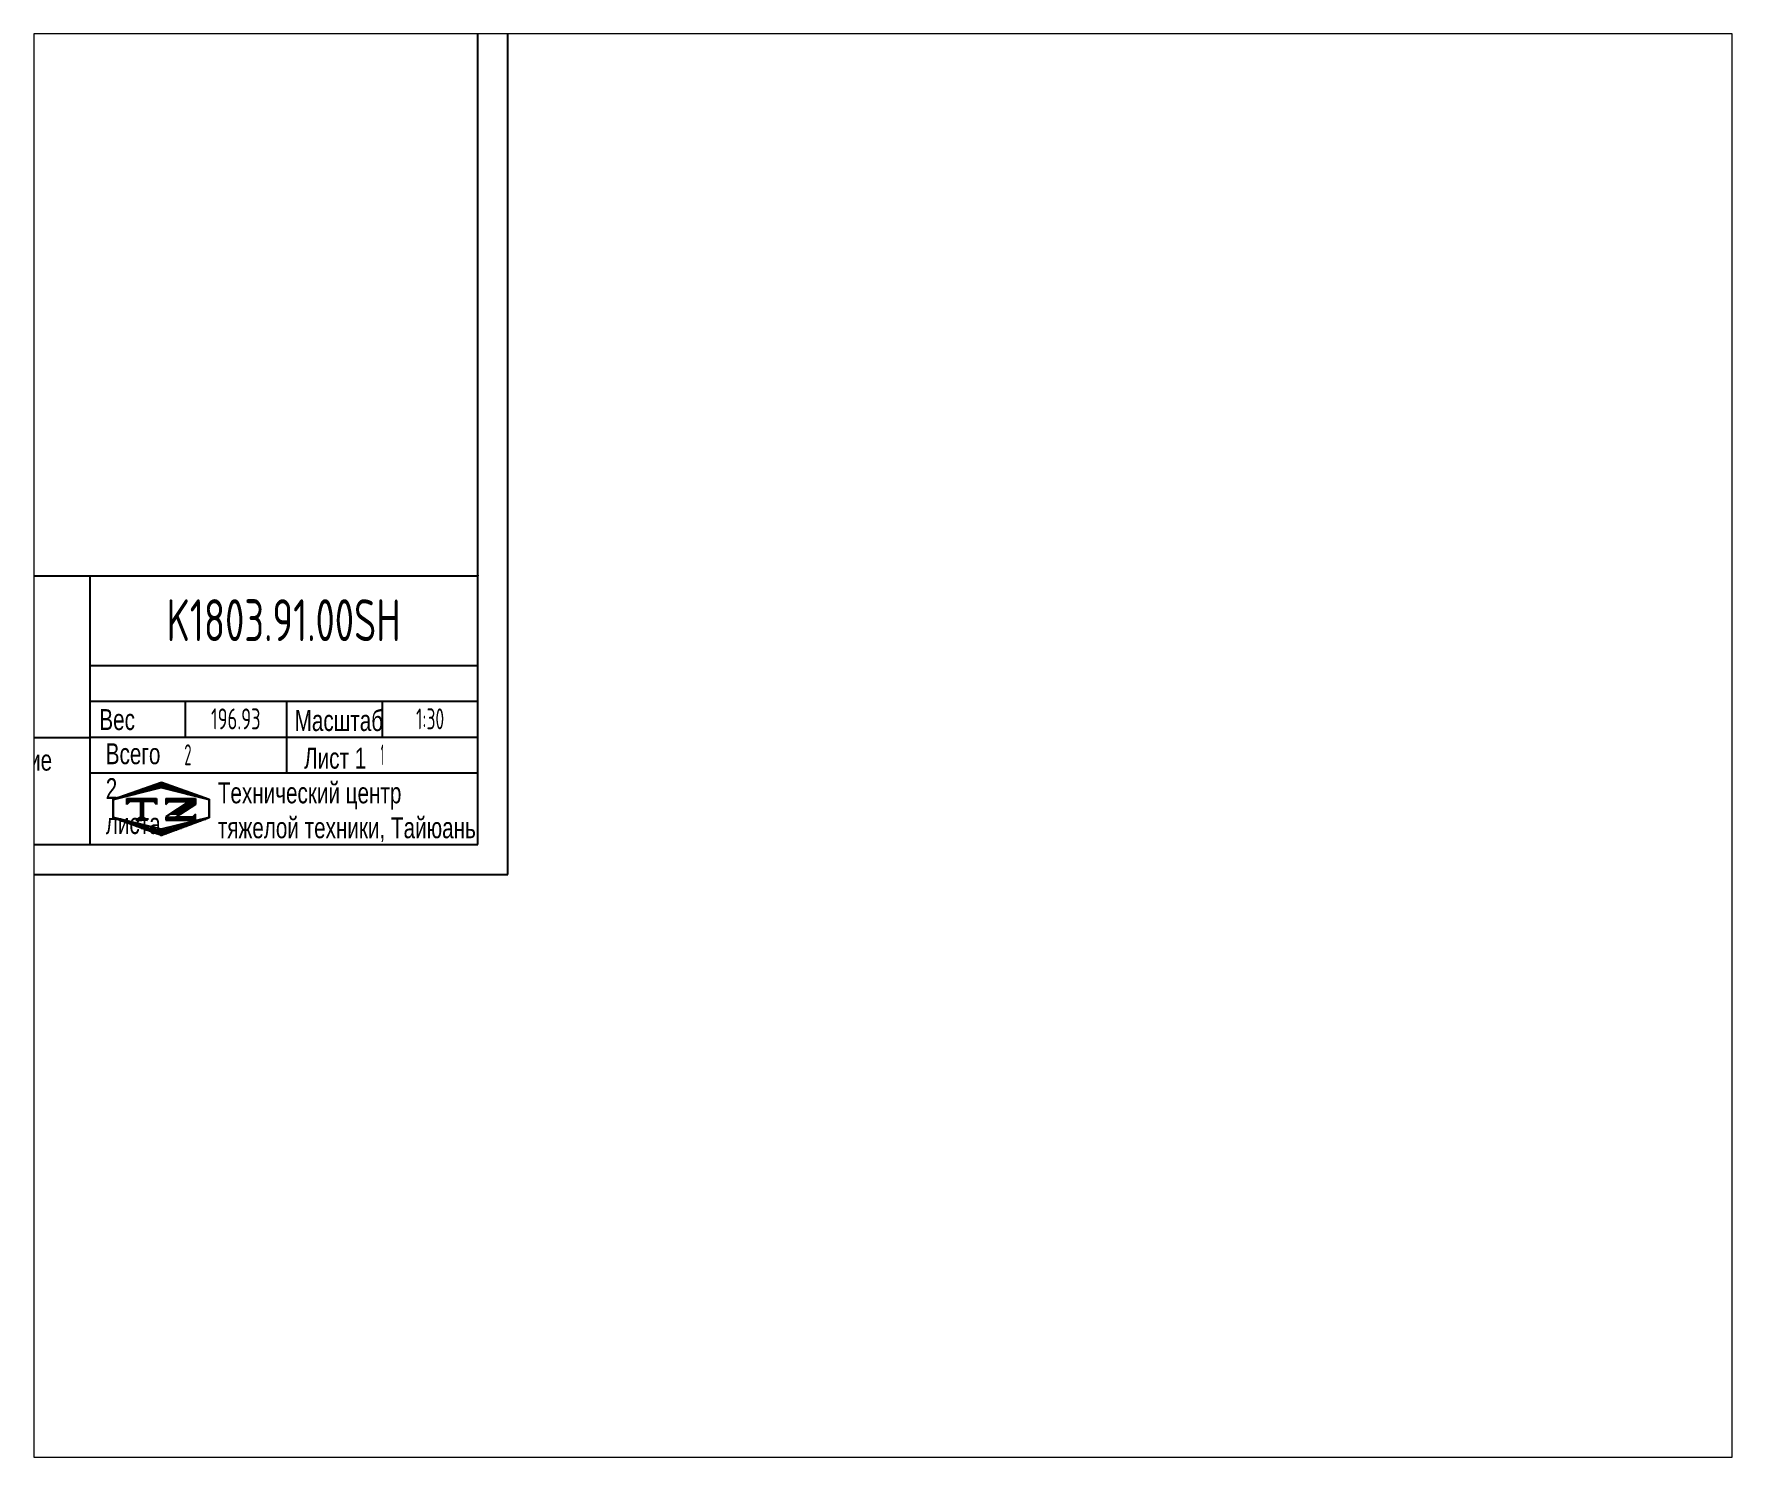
# Paper-space layout 'Layout2' of a CAD drawing. Header units: millimetres. Extents: x 24 to 219, y 20 to 184.
# The model-space entities are those that its viewports show. They can reach past a viewport. Long polylines and large blocks are cut down to what shows.
import ezdxf
from ezdxf.enums import TextEntityAlignment as Align

# ---------------------------------------------------------------- set-up
doc = ezdxf.new("R2010")
doc.units = ezdxf.units.MM
doc.header["$LTSCALE"] = 300
doc.linetypes.add('G', pattern=[2, 1.25, -0.25, 0.25, -0.25])
for name, color, linetype in [('01', 7, 'Continuous'), ('02', 1, 'Continuous'), ('05', 4, 'G'), ('11', 3, 'Continuous'), ('THICK', 7, 'Continuous')]:
    doc.layers.add(name, color=color, linetype=linetype)
doc.styles.get("Standard").update_dxf_attribs({"font": 'isocp', "width": 0.707, "bigfont": 'intecad.shx'})

# ---------------------------------------------------------------- blocks, each defined once
blk = doc.blocks.new('*U83')
at = {"layer": '01'}
for points in [[(415, 5), (415, 292)], [(25, 5), (415, 5)]]:
    blk.add_lwpolyline(points, dxfattribs=at)
at = {"layer": '02'}
for points in [[(420, 0), (420, 297)], [(0, 0), (420, 0)]]:
    blk.add_lwpolyline(points, dxfattribs=at)
blk = doc.blocks.new('*X88')
at = {"color": 0}
for p, q in [((127.06, 7.8), (132.06, 7.8)), ((127.06, 7.5), (132.06, 7.5)), ((127.06, 7.2), (127.32, 7.2)), ((128.3, 5.7), (130.1, 5.7)), ((128.77, 6), (130.57, 6)), ((129.23, 6.3), (131.04, 6.3)), ((129.7, 6.6), (131.51, 6.6)), ((130.16, 6.9), (131.98, 6.9)), ((130.62, 7.2), (132.06, 7.2)), ((127.84, 5.4), (129.64, 5.4))]:
    blk.add_line(p, q, dxfattribs=at)
blk = doc.blocks.new('*X89')
at = {"color": 0}
for p, q in [((127.06, 4.8), (132.06, 4.8)), ((127.06, 4.5), (132.06, 4.5)), ((131.84, 5.1), (132.06, 5.1))]:
    blk.add_line(p, q, dxfattribs=at)
blk = doc.blocks.new('*X87')
at = {"color": 0}
for p, q in [((122.34, 4.5), (123.72, 4.5)), ((122.82, 4.8), (123.24, 4.8))]:
    blk.add_line(p, q, dxfattribs=at)
blk = doc.blocks.new('*X86')
at = {"color": 0}
for p, q in [((120.53, 7.8), (125.53, 7.8)), ((120.53, 7.5), (125.53, 7.5)), ((120.53, 7.2), (120.79, 7.2)), ((125.27, 7.2), (125.53, 7.2))]:
    blk.add_line(p, q, dxfattribs=at)
blk = doc.blocks.new('*X85')
at = {"color": 0}
for p, q in [((120.66, 8.7), (121.92, 8.7)), ((121.52, 9), (123.12, 9)), ((122.38, 9.3), (124.32, 9.3)), ((123.24, 9.6), (125.52, 9.6)), ((124.1, 9.9), (128.52, 9.9)), ((124.97, 10.2), (127.67, 10.2)), ((125.83, 10.5), (126.82, 10.5)), ((127.02, 9.6), (129.37, 9.6)), ((128.22, 9.3), (130.22, 9.3)), ((129.42, 9), (131.07, 9)), ((130.62, 8.7), (131.92, 8.7)), ((118.22, 7.8), (118.32, 7.8)), ((118.22, 7.5), (118.27, 7.5)), ((118.22, 7.2), (118.27, 7.2)), ((118.22, 6.9), (118.27, 6.9)), ((118.22, 6.6), (118.27, 6.6)), ((118.22, 6.3), (118.27, 6.3)), ((118.22, 6), (118.27, 6)), ((118.22, 5.7), (118.27, 5.7)), ((118.94, 8.1), (119.52, 8.1)), ((119.8, 8.4), (120.72, 8.4)), ((131.82, 8.4), (132.77, 8.4)), ((133.02, 8.1), (133.62, 8.1)), ((134.22, 7.8), (134.32, 7.8)), ((134.27, 7.5), (134.32, 7.5)), ((134.27, 7.2), (134.32, 7.2)), ((134.27, 6.9), (134.32, 6.9)), ((134.27, 6.6), (134.32, 6.6)), ((134.27, 6.3), (134.32, 6.3)), ((134.27, 6), (134.32, 6)), ((134.27, 5.7), (134.32, 5.7)), ((118.22, 5.4), (118.27, 5.4)), ((118.22, 5.1), (118.27, 5.1)), ((118.22, 4.8), (118.27, 4.8)), ((118.79, 4.5), (119.42, 4.5)), ((119.61, 4.2), (120.62, 4.2)), ((120.43, 3.9), (121.82, 3.9)), ((121.26, 3.6), (123.02, 3.6)), ((122.08, 3.3), (124.22, 3.3)), ((122.91, 3), (125.42, 3)), ((127.12, 3), (129.7, 3)), ((128.32, 3.3), (130.51, 3.3)), ((129.52, 3.6), (131.32, 3.6)), ((130.72, 3.9), (132.14, 3.9)), ((131.92, 4.2), (132.95, 4.2)), ((133.12, 4.5), (133.76, 4.5)), ((134.27, 5.4), (134.32, 5.4)), ((134.27, 5.1), (134.32, 5.1)), ((134.27, 4.8), (134.32, 4.8)), ((123.73, 2.7), (128.89, 2.7)), ((124.55, 2.4), (128.07, 2.4)), ((125.38, 2.1), (127.26, 2.1)), ((126.2, 1.8), (126.45, 1.8))]:
    blk.add_line(p, q, dxfattribs=at)

msp = doc.modelspace()

# ---------------------------------------------------------------- linework, layer by layer
at = {"layer": '01'}
msp.add_point((12131.938, 1500), dxfattribs=at)
at = {"layer": 'THICK'}
for p, q in [((6743.17, 1497.192), (12131.938, 1497.192)), ((10185.994, 150), (10185.994, 1497.192)), ((12131.938, 150), (12131.938, 1497.192)), ((10185.994, 1048.128), (12131.938, 1048.128)), ((10185.994, 868.5024), (12131.938, 868.5024)), ((10664.9956, 688.8768), (10664.9956, 868.5024)), ((11173.9348, 509.2512), (11173.9348, 868.5024)), ((11652.9364, 688.8768), (11652.9364, 868.5024)), ((8539.426, 686.2817), (10185.994, 686.2817)), ((10185.994, 688.8768), (12131.938, 688.8768)), ((10185.994, 509.2512), (12131.938, 509.2512)), ((6743.17, 150), (12131.938, 150))]:
    msp.add_line(p, q, dxfattribs=at)
at = {"layer": 'THICK', "color": 3}
for p, q in [((10301.3159, 377.708), (10543.9614, 462.2212)), ((10302.8915, 375.8047), (10542.3923, 435.6799)), ((10542.3923, 435.6799), (10781.8931, 375.8047)), ((10543.9614, 462.2212), (10783.4556, 377.708)), ((10301.3159, 283.5909), (10301.3159, 377.708)), ((10302.8915, 285.9919), (10302.8915, 375.8047)), ((10370.5201, 350.5615), (10370.5201, 380.4991)), ((10370.5201, 380.4991), (10520.2081, 380.4991)), ((10385.4889, 365.5303), (10370.5201, 350.5615)), ((10505.2393, 365.5303), (10385.4889, 365.5303)), ((10438.8134, 365.6732), (10438.8134, 283.5609)), ((10445.3621, 365.6732), (10445.3621, 283.5609)), ((10452.8463, 365.6732), (10452.8463, 283.5609)), ((10520.2081, 350.5615), (10505.2393, 365.5303)), ((10520.2081, 380.4991), (10520.2081, 350.5615)), ((10566.0447, 380.4991), (10566.0447, 350.5615)), ((10566.0447, 380.4991), (10715.7327, 380.4991)), ((10566.0447, 350.5615), (10581.0135, 365.5303)), ((10683.9208, 365.5303), (10566.0447, 289.2632)), ((10581.0135, 365.5303), (10683.9208, 365.5303)), ((10715.7286, 350.8474), (10639.0415, 301.7677)), ((10715.7327, 380.4991), (10715.7327, 350.5615)), ((10781.8931, 375.8047), (10781.8931, 285.9919)), ((10783.4556, 377.708), (10783.4556, 283.5909)), ((10543.9614, 195.2362), (10301.3159, 283.5909)), ((10542.3923, 226.1167), (10302.8915, 285.9919)), ((10445.3621, 290.4036), (10416.3608, 272.1564)), ((10416.3608, 272.1564), (10445.3621, 272.1564)), ((10445.3621, 290.4036), (10474.3633, 272.1564)), ((10474.3633, 272.1564), (10445.3621, 272.1564)), ((10781.8931, 285.9919), (10542.3923, 226.1167)), ((10783.4556, 283.5909), (10543.9614, 195.2362)), ((10566.0447, 289.2632), (10566.0447, 272.1564)), ((10566.0447, 272.1564), (10715.7286, 272.1564)), ((10639.0415, 301.7677), (10616.1627, 287.1252)), ((10700.7598, 287.1252), (10616.1627, 287.1252)), ((10715.7286, 302.094), (10700.7598, 287.1252)), ((10715.7286, 272.1564), (10715.7286, 302.094))]:
    msp.add_line(p, q, dxfattribs=at)

# ---------------------------------------------------------------- block references
at = {"layer": '01', "xscale": 30, "yscale": 30, "zscale": 30}
msp.add_blockref('*U83', (-318.062, 0), dxfattribs=at)
at = {"layer": 'THICK', "color": 3, "xscale": 29.93760000000111, "yscale": 29.93759999999975, "zscale": 29.9376}
for name in ['*X85', '*X86', '*X88', '*X87', '*X89']:
    msp.add_blockref(name, (6762.1042, 142.6855), dxfattribs=at)

# ---------------------------------------------------------------- texts
at = {"layer": '01', "char_height": 105, "attachment_point": 1}
for s, insert in [('{\\fArial|b0|i0|c204|p34;\\C3;Маслосмазочная система\\Pредуктора подъема}', (8619.828, 1357.084)), ('{\\fArial|b0|i0|c204|p34;Масштаб}', (11212.5619, 824.2375)), ('{\\fArial|b0|i0|c204|p34;Общепринятые технические\\Pусловия \\fArial|b0|i0|c0|p34;JB/T 5000}', (8622.3946, 625.4342)), ('{\\fArial|b0|i0|c204|p34;Лист 1}', (11259.8189, 635.3743)), ('{\\fArial|b0|i0|c204|p34;Технический центр\\Pтяжелой техники, Тайюань}', (10827.0445, 461.4214))]:
    msp.add_mtext(s, dxfattribs=dict(at, insert=insert))
for s, insert, width in [('{\\fArial|b0|i0|c204|p34;Вес}', (10232.6014, 829.2076), 2.487224), ('{\\fArial|b0|i0|c204|p34;Всего 2 листа}', (10264.9352, 657.7397), 4.974404)]:
    msp.add_mtext(s, dxfattribs=dict(at, insert=insert, width=width))
at = {"layer": '11'}
for s, height, width, p, p2 in [('K1803.91.00SH', 210, 0.69384, (10569.8509, 1170), (11744.0251, 1170)), ('196.93', 105, 0.676686, (10792.6534, 727.5), (11041.2226, 727.5)), ('1:30', 105, 0.655288, (11821.3855, 727.5), (11962.4905, 727.5)), ('2', 105, 0.562593, (10658.9192, 547.5), (10694.9568, 547.5)), ('1', 105, 0.404, (11644.5145, 547.5), (11659.3615, 547.5))]:
    msp.add_text(s, height=height, dxfattribs=dict(at, width=width)).set_placement(p, p2, align=Align.FIT)

psp = doc.layouts.new('Layout2')

# ---------------------------------------------------------------- viewports
at = {"layer": '05'}
psp.add_viewport(center=(121.91, 102.16), size=(195.05, 163.45), view_center_point=(14164.2193, 646.6714), view_height=7138.629977, dxfattribs=at)

doc.saveas('drawing.dxf')
